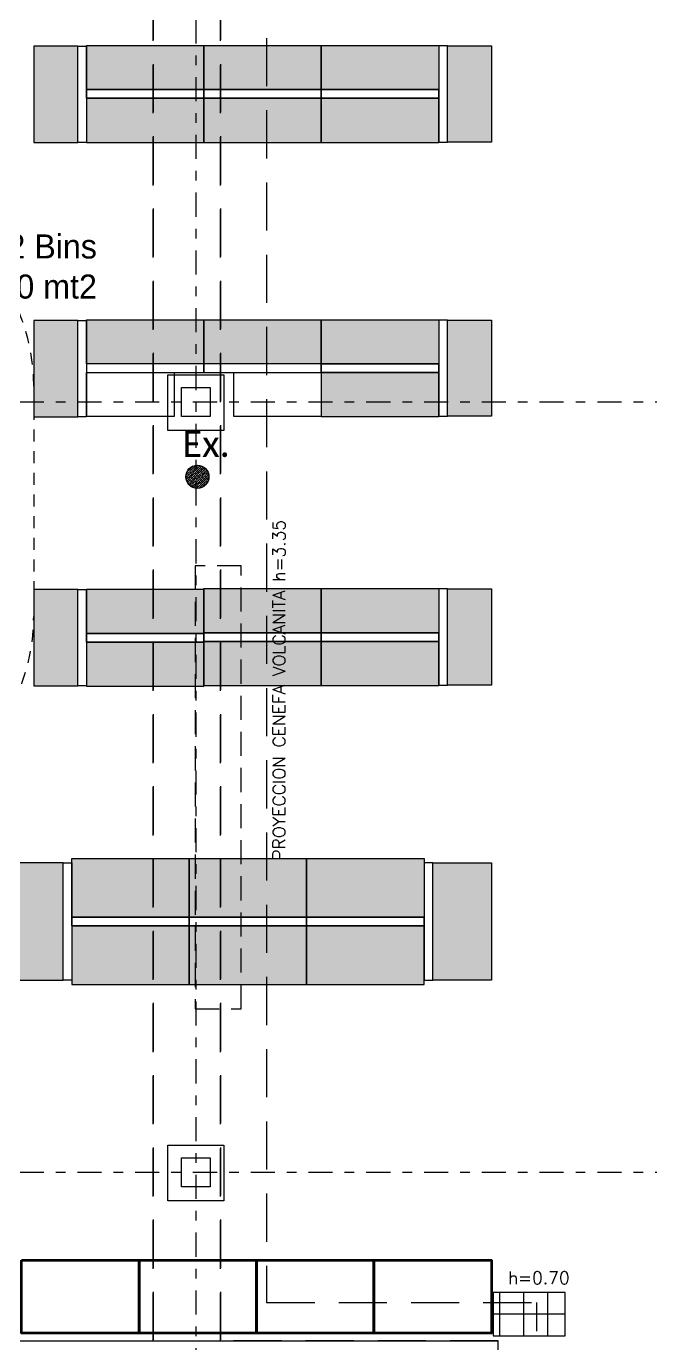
# Model space of a CAD drawing. Header units: millimetres. Extents: x 340 to 1003762, y 22 to 362022.
# Drawn here: x 378.39 to 384.87, y 48.57 to 62.25 of the extents above; entities that cross this region are included whole.
import ezdxf
from ezdxf.enums import TextEntityAlignment as Align
from ezdxf.xclip import XClip

# ---------------------------------------------------------------- set-up
doc = ezdxf.new("R2010")
doc.units = ezdxf.units.MM
doc.header["$XCLIPFRAME"] = 0
for name, pattern in [('LSBB_P_002 - PLANTA 1° NIVEL SALA DE VENTAS$0$CENTER2', [1.125, 0.75, -0.125, 0.125, -0.125]), ('LSBB_P_002 - PLANTA 1° NIVEL SALA DE VENTAS$0$DASHDOT2', [0.5, 0.25, -0.125, 0, -0.125]), ('LSBB_P_002 - PLANTA 1° NIVEL SALA DE VENTAS$0$HIDDEN', [0.375, 0.25, -0.125]), ('LSBB_P_002 - PLANTA 1° NIVEL SALA DE VENTAS$0$HIDDEN2', [0.1875, 0.125, -0.0625])]:
    doc.linetypes.add(name, pattern=pattern)
for name, color, linetype in [('LSBB_P_002 - PLANTA 1° NIVEL SALA DE VENTAS$0$A-GONDOLAS', 1, 'Continuous'), ('LSBB_P_002 - PLANTA 1° NIVEL SALA DE VENTAS$0$A-LAYOUT', 7, 'Continuous'), ('LSBB_P_002 - PLANTA 1° NIVEL SALA DE VENTAS$0$A-PROYECCIONES', 6, 'LSBB_P_002 - PLANTA 1° NIVEL SALA DE VENTAS$0$HIDDEN'), ('LSBB_P_002 - PLANTA 1° NIVEL SALA DE VENTAS$0$A-SALA-HATCH-ELECTRO', 154, 'Continuous'), ('LSBB_P_002 - PLANTA 1° NIVEL SALA DE VENTAS$0$A-TEXTO SV', 2, 'LSBB_P_002 - PLANTA 1° NIVEL SALA DE VENTAS$0$DASHDOT2'), ('LSBB_P_002 - PLANTA 1° NIVEL SALA DE VENTAS$0$CENEFA', 6, 'LSBB_P_002 - PLANTA 1° NIVEL SALA DE VENTAS$0$HIDDEN'), ('LSBB_P_002 - PLANTA 1° NIVEL SALA DE VENTAS$0$EJES', 8, 'LSBB_P_002 - PLANTA 1° NIVEL SALA DE VENTAS$0$DASHDOT2'), ('LSBB_P_002 - PLANTA 1° NIVEL SALA DE VENTAS$0$ESTRUCTURA', 5, 'Continuous'), ('LSBB_P_002 - PLANTA 1° NIVEL SALA DE VENTAS$0$FARMACIA', 4, 'Continuous'), ('LSBB_P_002 - PLANTA 1° NIVEL SALA DE VENTAS$0$LETREROSEXTERIORES', 4, 'Continuous'), ('LSBB_P_002 - PLANTA 1° NIVEL SALA DE VENTAS$0$LINEA', 250, 'Continuous'), ('LSBB_P_002 - PLANTA 1° NIVEL SALA DE VENTAS$0$LINEAS050', 4, 'Continuous'), ('LSBB_P_002 - PLANTA 1° NIVEL SALA DE VENTAS$0$MUEBLE', 8, 'Continuous'), ('LSBB_P_002 - PLANTA 1° NIVEL SALA DE VENTAS$0$MUEBLES', 8, 'Continuous'), ('LSBB_P_002 - PLANTA 1° NIVEL SALA DE VENTAS$0$N- EXTINTOR O RH', 1, 'Continuous'), ('LSBB_P_002 - PLANTA 1° NIVEL SALA DE VENTAS$0$PROYECCIONES', 6, 'LSBB_P_002 - PLANTA 1° NIVEL SALA DE VENTAS$0$HIDDEN'), ('LSBB_P_002 - PLANTA 1° NIVEL SALA DE VENTAS$0$PUERTAS', 2, 'Continuous'), ('LSBB_P_002 - PLANTA 1° NIVEL SALA DE VENTAS$0$TABIQUE', 3, 'Continuous'), ('LSBB_P_002 - PLANTA 1° NIVEL SALA DE VENTAS$0$TEXTO LAYOUT', 2, 'Continuous'), ('LSBB_P_002 - PLANTA 1° NIVEL SALA DE VENTAS$0$TEXTOS', 7, 'Continuous'), ('LSBB_P_002 - PLANTA 1° NIVEL SALA DE VENTAS$0$VENT', 5, 'Continuous'), ('LSBB_P_002 - PLANTA 1° NIVEL SALA DE VENTAS$0$ZOCALOS-HORM', 8, 'Continuous'), ('XREF', 7, 'Continuous')]:
    doc.layers.add(name, color=color, linetype=linetype)
doc.styles.add('LSBB_P_002 - PLANTA 1° NIVEL SALA DE VENTAS$0$R020', font='ROMANS.SHX', dxfattribs={"width": 0.8})
doc.styles.add('LSBB_P_002 - PLANTA 1° NIVEL SALA DE VENTAS$0$REF-LAYOUT N+0.00 E 03$0$REF-LAYOUT N+0.00 E 02$0$Walmart_CENTURY GOTHIC', font='GOTHIC.TTF')
doc.styles.add('LSBB_P_002 - PLANTA 1° NIVEL SALA DE VENTAS$0$REF-LAYOUT-19$0$REF-LAYOUT-13$0$ROMANS', font='romans', dxfattribs={"height": 52})
doc.styles.add('LSBB_P_002 - PLANTA 1° NIVEL SALA DE VENTAS$0$ROMANS', font='romans')
doc.styles.add('LSBB_P_002 - PLANTA 1° NIVEL SALA DE VENTAS$0$STANDARD', font='txt')

# ---------------------------------------------------------------- blocks, each defined once
blk = doc.blocks.new('LSBB_P_002 - PLANTA 1° NIVEL SALA DE VENTAS$0$Fasa Propuesta')
at = {"color": 4}
blk.add_line((-9.799, -4.823), (-7.812, -4.823), dxfattribs=at)
at = {"color": 2}
for p, q in [((-3.05, -5.15), (-3.05, -5.45)), ((-3.03, -5.15), (-3.03, -5.45))]:
    blk.add_line(p, q, dxfattribs=at)
at = {"color": 4}
blk.add_lwpolyline([(-9.685, -4.711), (-9.799, -4.823), (-9.687, -4.937)], dxfattribs=at)
at = {"color": 2}
for points in [[(-5.208, -5.171), (-3.064, -5.171), (-3.064, -5.228), (-5.208, -5.228)], [(-5.208, -5.235), (-3.064, -5.235), (-3.064, -5.291), (-5.208, -5.291)], [(-5.208, -5.298), (-3.064, -5.298), (-3.064, -5.354), (-5.208, -5.354)]]:
    blk.add_lwpolyline(points, close=True, dxfattribs=at)
at = {"layer": 'LSBB_P_002 - PLANTA 1° NIVEL SALA DE VENTAS$0$CENEFA', "linetype": 'LSBB_P_002 - PLANTA 1° NIVEL SALA DE VENTAS$0$HIDDEN', "ltscale": 0.5}
blk.add_line((-2.879, -4.047), (-2.879, -5.05), dxfattribs=at)
at = {"layer": 'LSBB_P_002 - PLANTA 1° NIVEL SALA DE VENTAS$0$FARMACIA', "color": 8, "linetype": 'LSBB_P_002 - PLANTA 1° NIVEL SALA DE VENTAS$0$HIDDEN', "ltscale": 0.3}
for p, q in [((-1.158, -2.4), (-1.158, -3.309)), ((-0.158, -2.4), (-1.158, -2.4)), ((-0.158, -2.4), (-0.158, -3.617)), ((-0.158, -2.65), (-1.158, -2.65)), ((-0.158, -2.9), (-1.158, -2.9)), ((-0.158, -3.15), (-1.158, -3.15)), ((-1.098, -3.4), (-1.158, -3.4)), ((-0.158, -3.4), (-0.863, -3.4))]:
    blk.add_line(p, q, dxfattribs=at)
at = {"layer": 'LSBB_P_002 - PLANTA 1° NIVEL SALA DE VENTAS$0$FARMACIA', "linetype": 'Continuous'}
for p, q in [((-2.258, -3.15), (-1.258, -3.15)), ((-2.258, -5.05), (-2.258, -3.15)), ((-1.258, -3.15), (-1.258, -4.15)), ((-2.258, -3.4), (-1.258, -3.4)), ((-1.158, -3.382), (-1.158, -4.15)), ((-2.258, -3.65), (-1.258, -3.65)), ((-0.287, -3.65), (-1.158, -3.65)), ((-0.158, -3.69), (-0.158, -5.05)), ((-2.258, -3.9), (-1.258, -3.9)), ((-0.158, -3.9), (-1.158, -3.9)), ((-2.258, -4.15), (-1.206, -4.15)), ((-0.158, -4.15), (-1.206, -4.15)), ((-0.158, -5.05), (-2.258, -5.05))]:
    blk.add_line(p, q, dxfattribs=at)
for points in [[(-1.758, -3.15), (-1.758, -4.623), (-0.665, -4.623), (-0.665, -3.986)], [(-1.246, -3.282), (-0.043, -3.653)], [(-1.241, -3.356), (-0.057, -3.721)], [(-0.665, -3.986), (-0.912, -4.111)], [(-0.665, -3.986), (-0.415, -4.111)], [(-1.206, -4.15), (-2.258, -5.05)], [(-1.206, -4.15), (-0.158, -5.05)], [(-1.206, -4.15), (-1.206, -5.05)]]:
    blk.add_lwpolyline(points, dxfattribs=at)
at = {"layer": 'LSBB_P_002 - PLANTA 1° NIVEL SALA DE VENTAS$0$LETREROSEXTERIORES', "color": 8, "linetype": 'LSBB_P_002 - PLANTA 1° NIVEL SALA DE VENTAS$0$HIDDEN2', "ltscale": 0.4}
for p, q in [((-12.92, -1.853), (-13.12, -1.853)), ((-13.12, -1.853), (-13.12, -5.75)), ((-3.03, -5.45), (-2.79, -5.45)), ((-12.92, -5.55), (-13.12, -5.75)), ((-5.25, -5.55), (-5.25, -5.75)), ((-2.72, -5.55), (-3.03, -5.55)), ((-5.25, -5.75), (-13.12, -5.75))]:
    blk.add_line(p, q, dxfattribs=at)
at = {"layer": 'LSBB_P_002 - PLANTA 1° NIVEL SALA DE VENTAS$0$LINEA'}
for p, q in [((-4.855, -0.25), (-4.855, 0)), ((-5.15, -3.15), (-5.15, -2.25)), ((-5.25, -3.15), (-5.15, -3.15)), ((-2.529, -3.15), (-3.529, -3.15)), ((-3.529, -3.15), (-3.529, -3.45)), ((-4.4, -3.45), (-5.15, -3.45))]:
    blk.add_line(p, q, dxfattribs=at)
blk.add_arc((-5.129, -3.525), 0.729, 273.1402, 1.9642, dxfattribs=at)
at = {"layer": 'LSBB_P_002 - PLANTA 1° NIVEL SALA DE VENTAS$0$MUEBLE', "color": 4}
for p, q in [((-6.529, 0), (-12.529, 0)), ((-12.529, -0.25), (-12.529, 0)), ((-12.529, -1.15), (-12.529, 0)), ((-5.449, 0), (-6.529, 0))]:
    blk.add_line(p, q, dxfattribs=at)
at = {"layer": 'LSBB_P_002 - PLANTA 1° NIVEL SALA DE VENTAS$0$MUEBLE', "color": 4, "linetype": 'LSBB_P_002 - PLANTA 1° NIVEL SALA DE VENTAS$0$HIDDEN', "ltscale": 0.5}
blk.add_line((-5.555, 0), (-4.855, 0), dxfattribs=at)
at = {"layer": 'LSBB_P_002 - PLANTA 1° NIVEL SALA DE VENTAS$0$MUEBLES', "color": 4}
for p, q in [((-1.529, -0.4), (-0.4, -0.4)), ((-1.529, -0.4), (-1.529, -2.15)), ((-0.4, -3.543), (-0.4, -0.4)), ((-1.929, -2.15), (-1.529, -2.15))]:
    blk.add_line(p, q, dxfattribs=at)
at = {"layer": 'LSBB_P_002 - PLANTA 1° NIVEL SALA DE VENTAS$0$PROYECCIONES', "color": 6, "linetype": 'LSBB_P_002 - PLANTA 1° NIVEL SALA DE VENTAS$0$HIDDEN2', "ltscale": 0.4}
for p, q in [((-12.92, -1.85), (-12.92, -5.55)), ((-12.92, -4.012), (-12.92, -1.85)), ((-12.821, -3.998), (-12.821, -1.85)), ((-5.25, -5.15), (-11.52, -5.15)), ((-5.25, -5.55), (-12.92, -5.55))]:
    blk.add_line(p, q, dxfattribs=at)
at = {"layer": 'LSBB_P_002 - PLANTA 1° NIVEL SALA DE VENTAS$0$PROYECCIONES', "linetype": 'LSBB_P_002 - PLANTA 1° NIVEL SALA DE VENTAS$0$HIDDEN2', "ltscale": 0.4}
for p, q in [((-11.543, -5.171), (-9.425, -5.171)), ((-9.425, -5.171), (-9.425, -5.228)), ((-9.425, -5.228), (-11.543, -5.228)), ((-9.475, -5.23), (-7.325, -5.23)), ((-9.475, -5.287), (-9.475, -5.23)), ((-7.325, -5.287), (-9.475, -5.287)), ((-7.375, -5.29), (-5.225, -5.29)), ((-7.375, -5.347), (-7.375, -5.29)), ((-7.325, -5.23), (-7.325, -5.287)), ((-5.225, -5.29), (-5.225, -5.347)), ((-5.225, -5.347), (-7.375, -5.347))]:
    blk.add_line(p, q, dxfattribs=at)
at = {"layer": 'LSBB_P_002 - PLANTA 1° NIVEL SALA DE VENTAS$0$PROYECCIONES', "linetype": 'LSBB_P_002 - PLANTA 1° NIVEL SALA DE VENTAS$0$CENTER2', "ltscale": 5}
blk.add_line((-3.13, -5.2), (-11.52, -5.2), dxfattribs=at)
at = {"layer": 'LSBB_P_002 - PLANTA 1° NIVEL SALA DE VENTAS$0$PROYECCIONES', "color": 6, "linetype": 'LSBB_P_002 - PLANTA 1° NIVEL SALA DE VENTAS$0$HIDDEN2', "ltscale": 0.4}
for radius, start, end in [(1.32, 183.6517, 267.7788), (1.22, 183.1306, 267.7077)]:
    blk.add_arc((-11.603, -3.93), radius, start, end, dxfattribs=at)
at = {"layer": 'LSBB_P_002 - PLANTA 1° NIVEL SALA DE VENTAS$0$PUERTAS', "color": 2}
for points in [[(-3.282, -0.872), (-3.282, -1.467), (-3.242, -1.467), (-3.242, -0.872)], [(-3.076, -0.872), (-3.076, -1.467), (-3.116, -1.467), (-3.116, -0.872)], [(-5.089, -4.253), (-5.089, -3.525), (-5.129, -3.525), (-5.129, -4.253)]]:
    blk.add_lwpolyline(points, close=True, dxfattribs=at)
at = {"layer": 'LSBB_P_002 - PLANTA 1° NIVEL SALA DE VENTAS$0$PUERTAS'}
for points in [[(-5.213, -2.3), (-6.113, -2.3), (-6.113, -2.25), (-5.213, -2.25), (-5.213, -2.3)], [(-2.419, -2.3), (-1.519, -2.3), (-1.519, -2.25), (-2.419, -2.25), (-2.419, -2.3)]]:
    blk.add_lwpolyline(points, dxfattribs=at)
at = {"layer": 'LSBB_P_002 - PLANTA 1° NIVEL SALA DE VENTAS$0$PUERTAS', "color": 9}
for centre, start, end in [((-3.272, -1.423), 88.9588, 182.0029), ((-3.086, -1.423), 357.9971, 91.0412)]:
    blk.add_arc(centre, 0.55, start, end, dxfattribs=at)
at = {"layer": 'LSBB_P_002 - PLANTA 1° NIVEL SALA DE VENTAS$0$PUERTAS', "color": 4, "linetype": 'LSBB_P_002 - PLANTA 1° NIVEL SALA DE VENTAS$0$HIDDEN'}
for centre, start, end in [((-5.213, -2.25), 180.0027, 270.6557), ((-2.419, -2.25), 269.3443, 359.9973)]:
    blk.add_arc(centre, 0.9, start, end, dxfattribs=at)
at = {"layer": 'LSBB_P_002 - PLANTA 1° NIVEL SALA DE VENTAS$0$TABIQUE'}
for p, q in [((-12.92, -0.976), (-12.92, 1.67)), ((-12.82, -0.976), (-12.82, 1.67)), ((-12.82, 0), (0, 0)), ((-4.429, -2.15), (-4.429, 0)), ((-4.329, 0), (-3.269, 0)), ((-4.329, 0), (-4.329, -1.4)), ((-3.229, 0), (-3.229, -2.25)), ((-3.129, 0), (-2.069, 0)), ((-3.129, 0), (-3.129, -2.25)), ((-2.029, 0), (-2.029, -1.4)), ((0, -5.05), (0, 0)), ((-1.929, 0), (-1.929, -2.25)), ((-12.92, -1.85), (-12.92, -0.976)), ((-12.82, -1.15), (-12.82, -0.976)), ((-12.529, -1.15), (-12.82, -1.15)), ((-12.52, -1.85), (-12.529, -1.15)), ((-12.62, -1.25), (-12.82, -1.25)), ((-12.82, -1.75), (-12.82, -1.25)), ((-12.62, -1.75), (-12.62, -1.25)), ((-4.329, -1.4), (-3.829, -1.4)), ((-4.329, -1.5), (-3.829, -1.5)), ((-4.329, -1.5), (-4.329, -2.15)), ((-3.829, -1.4), (-3.829, -1.5)), ((-3.229, -1.5), (-3.129, -1.5)), ((-2.529, -1.4), (-2.029, -1.4)), ((-2.529, -1.4), (-2.529, -1.5)), ((-2.529, -1.5), (-2.029, -1.5)), ((-2.029, -1.5), (-2.029, -2.15)), ((-12.62, -1.75), (-12.82, -1.75)), ((-6.229, -2.25), (-6.229, -1.697)), ((-6.129, -1.697), (-6.229, -1.697)), ((-6.129, -2.15), (-6.129, -1.697)), ((-12.52, -1.85), (-12.92, -1.85)), ((-12.89, -1.9), (-12.89, -1.85)), ((-12.851, -1.9), (-12.89, -1.9)), ((-12.851, -1.9), (-12.851, -1.85)), ((-6.129, -2.15), (-4.429, -2.15)), ((-4.329, -2.15), (-3.829, -2.15)), ((-3.829, -2.15), (-3.829, -2.25)), ((-2.529, -2.15), (-2.029, -2.15)), ((-2.529, -2.15), (-2.529, -2.25)), ((-6.229, -2.25), (-4.329, -2.25)), ((-4.329, -2.25), (-3.829, -2.25)), ((-3.229, -2.25), (-3.129, -2.25)), ((-2.529, -2.25), (-1.929, -2.25)), ((-5.25, -4.7), (-5.25, -3.15)), ((-5.15, -4.7), (-5.15, -3.15)), ((-2.529, -3.15), (-2.529, -3.45)), ((-2.429, -3.15), (-2.529, -3.15)), ((-2.429, -3.15), (-2.429, -5.05)), ((-4.4, -3.55), (-4.4, -3.45)), ((-4.4, -3.45), (-2.529, -3.45)), ((-4.4, -3.55), (-2.529, -3.55)), ((-2.529, -3.55), (-2.529, -5.05)), ((-5.15, -4.7), (-5.25, -4.7)), ((-5.25, -4.7), (-5.25, -5.05)), ((-5.15, -4.7), (-5.15, -5.05)), ((-5.25, -5.05), (-5.25, -5.15)), ((-3.13, -5.05), (-5.15, -5.05)), ((-3.13, -5.05), (0, -5.05)), ((-2.69, -5.55), (-2.69, -5.05)), ((-11.653, -5.15), (-11.653, -5.25)), ((-11.653, -5.15), (-11.553, -5.15)), ((-11.553, -5.15), (-11.553, -5.25)), ((-3.03, -5.15), (-5.25, -5.15)), ((-2.59, -5.11), (0.007, -5.11)), ((-2.59, -5.55), (-2.59, -5.11)), ((-11.653, -5.25), (-11.553, -5.25)), ((-3.03, -5.45), (-5.25, -5.45)), ((-5.25, -5.45), (-5.25, -5.55)), ((-3.03, -5.45), (-3.03, -5.55)), ((-3.03, -5.55), (-5.25, -5.55)), ((-2.69, -5.55), (-2.59, -5.55))]:
    blk.add_line(p, q, dxfattribs=at)
at = {"layer": 'LSBB_P_002 - PLANTA 1° NIVEL SALA DE VENTAS$0$VENT', "color": 8}
for p, q in [((-12.938, -1.861), (-13.02, -1.909)), ((-13.02, -4.016), (-13.02, -1.909)), ((-12.933, -1.886), (-12.99, -1.92)), ((-12.89, -4.012), (-12.89, -1.9)), ((-12.875, -4.012), (-12.875, -1.9)), ((-12.865, -4.012), (-12.865, -1.9)), ((-12.851, -3.998), (-12.851, -1.9)), ((-12.808, -1.886), (-12.751, -1.92)), ((-12.802, -1.861), (-12.721, -1.909)), ((-12.721, -3.998), (-12.721, -1.909)), ((-12.99, -4.015), (-12.99, -1.92)), ((-12.751, -3.998), (-12.751, -1.92)), ((-11.64, -5.128), (-11.688, -5.047)), ((-11.666, -5.133), (-11.7, -5.076)), ((-11.668, -5.258), (-11.72, -5.315)), ((-11.649, -5.275), (-11.714, -5.346))]:
    blk.add_line(p, q, dxfattribs=at)
for centre, radius, start, end in [((-12.936, -1.874), 0.0131, 284.5829, 99.5163), ((-12.805, -1.874), 0.0131, 80.4837, 255.4171), ((-11.603, -3.93), 1.42, 183.4805, 265.5075), ((-11.603, -3.93), 1.39, 183.5178, 265.169), ((-11.603, -3.93), 1.29, 183.6517, 267.7788), ((-11.603, -3.93), 1.275, 183.6947, 267.76), ((-11.603, -3.93), 1.265, 183.7239, 267.7511), ((-11.603, -3.93), 1.25, 183.1306, 267.7077), ((-11.603, -3.93), 1.15, 183.1306, 265.1549), ((-11.603, -3.93), 1.12, 183.1306, 265.6309), ((-11.653, -5.13), 0.0131, 194.5829, 9.5163), ((-11.659, -5.266), 0.0125, 317.3711, 137.3711)]:
    blk.add_arc(centre, radius, start, end, dxfattribs=at)
at = {"color": 4, "style": 'LSBB_P_002 - PLANTA 1° NIVEL SALA DE VENTAS$0$R020', "width": 0.8}
blk.add_text('puerta corredera colgante', height=0.1, rotation=0.0042, dxfattribs=at).set_placement((-9.521, -4.721))
at = {"layer": 'LSBB_P_002 - PLANTA 1° NIVEL SALA DE VENTAS$0$FARMACIA', "linetype": 'Continuous', "style": 'LSBB_P_002 - PLANTA 1° NIVEL SALA DE VENTAS$0$R020', "width": 0.75}
for s, p in [('1', (-2.171, -3.327)), ('2', (-2.171, -3.577)), ('3', (-2.171, -3.827)), ('10', (-0.303, -3.817)), ('4', (-2.171, -4.077)), ('9', (-0.303, -4.064)), ('5', (-2.171, -4.327)), ('8', (-0.303, -4.313)), ('6', (-1.344, -4.444)), ('7', (-1.129, -4.444))]:
    blk.add_text(s, height=0.09, dxfattribs=at).set_placement(p)
at = {"layer": 'LSBB_P_002 - PLANTA 1° NIVEL SALA DE VENTAS$0$LINEAS050', "color": 4, "style": 'LSBB_P_002 - PLANTA 1° NIVEL SALA DE VENTAS$0$R020', "width": 0.8}
for s, p in [('BAÑO 1', (-4.148, -0.722)), ('BAÑO 2', (-3.066, -0.722))]:
    blk.add_text(s, height=0.15, rotation=359.9958, dxfattribs=at).set_placement(p)
at = {"layer": 'LSBB_P_002 - PLANTA 1° NIVEL SALA DE VENTAS$0$TEXTOS', "color": 3, "linetype": 'Continuous', "style": 'LSBB_P_002 - PLANTA 1° NIVEL SALA DE VENTAS$0$ROMANS'}
blk.add_text('BODEGA', height=0.15, dxfattribs=at).set_placement((-1.395, -1.617))
at = {"layer": 'LSBB_P_002 - PLANTA 1° NIVEL SALA DE VENTAS$0$TEXTOS', "color": 4, "linetype": 'Continuous', "style": 'LSBB_P_002 - PLANTA 1° NIVEL SALA DE VENTAS$0$ROMANS'}
blk.add_text('TDA', height=0.1125, rotation=180, dxfattribs=at).set_placement((-2.86, -3.233))
blk = doc.blocks.new('LSBB_P_002 - PLANTA 1° NIVEL SALA DE VENTAS$0$REF-LAYOUT N+0.00 E 03$0$REF-LAYOUT N+0.00 E 02$0$G. 122x45.72')
at = {"ltscale": 3}
blk.add_hatch(color=0, dxfattribs=at).paths.add_polyline_path([(0, -45.72), (122, -45.72), (122, 0), (0, 0)])
at = {"layer": 'LSBB_P_002 - PLANTA 1° NIVEL SALA DE VENTAS$0$A-GONDOLAS', "ltscale": 3}
for points in [[(0, 9), (122, 9), (122, 0), (0, 0), (0, 9)], [(0, -45.72), (122, -45.72), (122, 0), (0, 0), (0, -45.72)]]:
    blk.add_lwpolyline(points, dxfattribs=at)
blk = doc.blocks.new('LSBB_P_002 - PLANTA 1° NIVEL SALA DE VENTAS$0$REF-LAYOUT N+0.00 E 03$0$REF-LAYOUT N+0.00 E 02$0$G. 122x61')
h = blk.add_hatch(color=256)
h.dxf.hatch_style = 1
h.paths.add_polyline_path([(0, 0), (0, -61), (122, -61), (122, 0)])
at = {"layer": 'LSBB_P_002 - PLANTA 1° NIVEL SALA DE VENTAS$0$A-GONDOLAS'}
for points in [[(0, 0), (0, 9), (122, 9), (122, 0)], [(0, 0), (0, -61), (122, -61), (122, 0)]]:
    blk.add_lwpolyline(points, close=True, dxfattribs=at)
blk = doc.blocks.new('LSBB_P_002 - PLANTA 1° NIVEL SALA DE VENTAS$0$REF-LAYOUT N+0.00 E 03$0$REF-LAYOUT N+0.00 E 02$0$G. 100x45.72')
at = {"ltscale": 3}
blk.add_hatch(color=0, dxfattribs=at).paths.add_polyline_path([(0, 0), (0, -45.7), (100, -45.7), (100, 0)])
at = {"layer": 'LSBB_P_002 - PLANTA 1° NIVEL SALA DE VENTAS$0$A-GONDOLAS', "ltscale": 3}
for points in [[(100, 9), (0, 9), (0, 0), (100, 0), (100, 9)], [(100, -45.7), (0, -45.7), (0, 0), (100, 0), (100, -45.7)]]:
    blk.add_lwpolyline(points, dxfattribs=at)
blk = doc.blocks.new('LSBB_P_002 - PLANTA 1° NIVEL SALA DE VENTAS$0$SVLY')
at = {"layer": 'LSBB_P_002 - PLANTA 1° NIVEL SALA DE VENTAS$0$A-GONDOLAS'}
h = blk.add_hatch(dxfattribs=at)
h.set_pattern_fill('ANSI37', color=256, scale=2, angle=-45)
h.set_pattern_definition([(360, (724.8055, 1072.62763), (1e-16, 0.25), []), (90, (724.8055, 1072.62763), (-0.25, 1e-16), [])])
h.paths.add_polyline_path([(999.276, 263.918), (998.526, 263.918), (998.526, 263.468), (999.276, 263.468)])
for points in [[(994.302, 273.473), (995.212, 273.473), (995.212, 273.016), (994.302, 273.016)], [(995.832, 273.473), (996.742, 273.473), (996.742, 273.016), (995.832, 273.016)], [(999.276, 263.918), (998.526, 263.918), (998.526, 263.468), (999.276, 263.468)]]:
    blk.add_lwpolyline(points, close=True, dxfattribs=at)
at = {"layer": 'LSBB_P_002 - PLANTA 1° NIVEL SALA DE VENTAS$0$A-GONDOLAS', "lineweight": 70}
for points in [[(993.629, 264.256), (994.849, 264.256), (994.849, 263.496), (993.629, 263.496)], [(994.849, 264.256), (996.069, 264.256), (996.069, 263.496), (994.849, 263.496)], [(996.069, 264.256), (997.289, 264.256), (997.289, 263.496), (996.069, 263.496)], [(997.289, 264.256), (998.509, 264.256), (998.509, 263.496), (997.289, 263.496)]]:
    blk.add_lwpolyline(points, close=True, dxfattribs=at)
at = {"layer": 'LSBB_P_002 - PLANTA 1° NIVEL SALA DE VENTAS$0$A-PROYECCIONES', "ltscale": 0.5}
blk.add_lwpolyline([(993.755, 270.94, -0.414214), (991.725, 268.91), (989.815, 268.91, -0.414214), (987.785, 270.94), (987.785, 273.33, -0.414212), (989.815, 275.36), (991.725, 275.36, -0.414215), (993.755, 273.33)], format="xyb", close=True, dxfattribs=at)
at = {"layer": 'LSBB_P_002 - PLANTA 1° NIVEL SALA DE VENTAS$0$CENEFA', "color": 7, "ltscale": 2}
blk.add_lwpolyline([(977.853, 296.926), (978.221, 293.099), (980.135, 273.214), (985.609, 273.214), (985.609, 263.416), (994.994, 263.416), (994.994, 296.926), (977.853, 296.926), (977.853, 296.926)], dxfattribs=at)
at = {"layer": 'LSBB_P_002 - PLANTA 1° NIVEL SALA DE VENTAS$0$ESTRUCTURA'}
for points in [[(995.589, 273.316), (995.589, 273.016), (995.289, 273.016), (995.289, 273.316)], [(995.589, 265.316), (995.589, 265.016), (995.289, 265.016), (995.289, 265.316)], [(995.589, 265.316), (995.589, 265.016), (995.289, 265.016), (995.289, 265.316)], [(995.289, 265.316), (995.589, 265.316), (995.589, 265.016), (995.289, 265.016)]]:
    blk.add_lwpolyline(points, close=True, dxfattribs=at)
at = {"layer": 'LSBB_P_002 - PLANTA 1° NIVEL SALA DE VENTAS$0$A-SALA-HATCH-ELECTRO', "yscale": 0.01, "zscale": 0.01}
for name, p, xscale, rotation in [('LSBB_P_002 - PLANTA 1° NIVEL SALA DE VENTAS$0$REF-LAYOUT N+0.00 E 03$0$REF-LAYOUT N+0.00 E 02$0$G. 100x45.72', (994.212, 275.861), -0.01, 270), ('LSBB_P_002 - PLANTA 1° NIVEL SALA DE VENTAS$0$REF-LAYOUT N+0.00 E 03$0$REF-LAYOUT N+0.00 E 02$0$G. 122x45.72', (994.302, 276.41), -0.01, 180), ('LSBB_P_002 - PLANTA 1° NIVEL SALA DE VENTAS$0$REF-LAYOUT N+0.00 E 03$0$REF-LAYOUT N+0.00 E 02$0$G. 122x45.72', (995.522, 276.41), -0.01, 180), ('LSBB_P_002 - PLANTA 1° NIVEL SALA DE VENTAS$0$REF-LAYOUT N+0.00 E 03$0$REF-LAYOUT N+0.00 E 02$0$G. 122x45.72', (996.742, 276.41), -0.01, 180), ('LSBB_P_002 - PLANTA 1° NIVEL SALA DE VENTAS$0$REF-LAYOUT N+0.00 E 03$0$REF-LAYOUT N+0.00 E 02$0$G. 100x45.72', (998.052, 275.865), 0.01, 90), ('LSBB_P_002 - PLANTA 1° NIVEL SALA DE VENTAS$0$REF-LAYOUT N+0.00 E 03$0$REF-LAYOUT N+0.00 E 02$0$G. 100x45.72', (994.212, 273.014), -0.01, 270), ('LSBB_P_002 - PLANTA 1° NIVEL SALA DE VENTAS$0$REF-LAYOUT N+0.00 E 03$0$REF-LAYOUT N+0.00 E 02$0$G. 122x45.72', (994.302, 273.563), -0.01, 180), ('LSBB_P_002 - PLANTA 1° NIVEL SALA DE VENTAS$0$REF-LAYOUT N+0.00 E 03$0$REF-LAYOUT N+0.00 E 02$0$G. 122x45.72', (995.522, 273.563), -0.01, 180), ('LSBB_P_002 - PLANTA 1° NIVEL SALA DE VENTAS$0$REF-LAYOUT N+0.00 E 03$0$REF-LAYOUT N+0.00 E 02$0$G. 122x45.72', (996.742, 273.563), -0.01, 180), ('LSBB_P_002 - PLANTA 1° NIVEL SALA DE VENTAS$0$REF-LAYOUT N+0.00 E 03$0$REF-LAYOUT N+0.00 E 02$0$G. 100x45.72', (998.052, 273.018), 0.01, 90), ('LSBB_P_002 - PLANTA 1° NIVEL SALA DE VENTAS$0$REF-LAYOUT N+0.00 E 03$0$REF-LAYOUT N+0.00 E 02$0$G. 100x45.72', (994.212, 270.219), -0.01, 270), ('LSBB_P_002 - PLANTA 1° NIVEL SALA DE VENTAS$0$REF-LAYOUT N+0.00 E 03$0$REF-LAYOUT N+0.00 E 02$0$G. 122x45.72', (994.302, 270.764), -0.01, 180), ('LSBB_P_002 - PLANTA 1° NIVEL SALA DE VENTAS$0$REF-LAYOUT N+0.00 E 03$0$REF-LAYOUT N+0.00 E 02$0$G. 122x45.72', (995.522, 270.771), -0.01, 180), ('LSBB_P_002 - PLANTA 1° NIVEL SALA DE VENTAS$0$REF-LAYOUT N+0.00 E 03$0$REF-LAYOUT N+0.00 E 02$0$G. 122x45.72', (996.742, 270.771), -0.01, 180), ('LSBB_P_002 - PLANTA 1° NIVEL SALA DE VENTAS$0$REF-LAYOUT N+0.00 E 03$0$REF-LAYOUT N+0.00 E 02$0$G. 100x45.72', (998.052, 270.226), 0.01, 90), ('LSBB_P_002 - PLANTA 1° NIVEL SALA DE VENTAS$0$REF-LAYOUT N+0.00 E 03$0$REF-LAYOUT N+0.00 E 02$0$G. 122x61', (994.149, 267.816), -0.01, 180), ('LSBB_P_002 - PLANTA 1° NIVEL SALA DE VENTAS$0$REF-LAYOUT N+0.00 E 03$0$REF-LAYOUT N+0.00 E 02$0$G. 122x61', (995.369, 267.816), -0.01, 180), ('LSBB_P_002 - PLANTA 1° NIVEL SALA DE VENTAS$0$REF-LAYOUT N+0.00 E 03$0$REF-LAYOUT N+0.00 E 02$0$G. 122x61', (996.589, 267.816), -0.01, 180), ('LSBB_P_002 - PLANTA 1° NIVEL SALA DE VENTAS$0$REF-LAYOUT N+0.00 E 03$0$REF-LAYOUT N+0.00 E 02$0$G. 122x61', (994.059, 268.381), 0.01, 270), ('LSBB_P_002 - PLANTA 1° NIVEL SALA DE VENTAS$0$REF-LAYOUT N+0.00 E 03$0$REF-LAYOUT N+0.00 E 02$0$G. 122x61', (997.899, 268.381), -0.01, 90)]:
    blk.add_blockref(name, p, dxfattribs=dict(at, xscale=xscale, rotation=rotation))
at = {"layer": 'LSBB_P_002 - PLANTA 1° NIVEL SALA DE VENTAS$0$A-SALA-HATCH-ELECTRO', "xscale": 0.01, "yscale": 0.01, "zscale": 0.01}
for name, p in [('LSBB_P_002 - PLANTA 1° NIVEL SALA DE VENTAS$0$REF-LAYOUT N+0.00 E 03$0$REF-LAYOUT N+0.00 E 02$0$G. 122x45.72', (994.302, 276.32)), ('LSBB_P_002 - PLANTA 1° NIVEL SALA DE VENTAS$0$REF-LAYOUT N+0.00 E 03$0$REF-LAYOUT N+0.00 E 02$0$G. 122x45.72', (995.522, 276.32)), ('LSBB_P_002 - PLANTA 1° NIVEL SALA DE VENTAS$0$REF-LAYOUT N+0.00 E 03$0$REF-LAYOUT N+0.00 E 02$0$G. 122x45.72', (996.742, 276.32)), ('LSBB_P_002 - PLANTA 1° NIVEL SALA DE VENTAS$0$REF-LAYOUT N+0.00 E 03$0$REF-LAYOUT N+0.00 E 02$0$G. 122x45.72', (996.742, 273.473)), ('LSBB_P_002 - PLANTA 1° NIVEL SALA DE VENTAS$0$REF-LAYOUT N+0.00 E 03$0$REF-LAYOUT N+0.00 E 02$0$G. 122x45.72', (994.302, 270.674)), ('LSBB_P_002 - PLANTA 1° NIVEL SALA DE VENTAS$0$REF-LAYOUT N+0.00 E 03$0$REF-LAYOUT N+0.00 E 02$0$G. 122x45.72', (995.522, 270.681)), ('LSBB_P_002 - PLANTA 1° NIVEL SALA DE VENTAS$0$REF-LAYOUT N+0.00 E 03$0$REF-LAYOUT N+0.00 E 02$0$G. 122x45.72', (996.742, 270.681)), ('LSBB_P_002 - PLANTA 1° NIVEL SALA DE VENTAS$0$REF-LAYOUT N+0.00 E 03$0$REF-LAYOUT N+0.00 E 02$0$G. 122x61', (994.149, 267.726)), ('LSBB_P_002 - PLANTA 1° NIVEL SALA DE VENTAS$0$REF-LAYOUT N+0.00 E 03$0$REF-LAYOUT N+0.00 E 02$0$G. 122x61', (995.369, 267.726)), ('LSBB_P_002 - PLANTA 1° NIVEL SALA DE VENTAS$0$REF-LAYOUT N+0.00 E 03$0$REF-LAYOUT N+0.00 E 02$0$G. 122x61', (996.589, 267.726))]:
    blk.add_blockref(name, p, dxfattribs=at)
at = {"layer": 'LSBB_P_002 - PLANTA 1° NIVEL SALA DE VENTAS$0$A-TEXTO SV', "insert": (994.411, 274.907), "char_height": 0.25, "width": 7.54837, "attachment_point": 3, "style": 'LSBB_P_002 - PLANTA 1° NIVEL SALA DE VENTAS$0$REF-LAYOUT N+0.00 E 03$0$REF-LAYOUT N+0.00 E 02$0$Walmart_CENTURY GOTHIC'}
blk.add_mtext('ELECTRO  72 Mod. + 8 Cab. + 1 M.E. + 2 Bins\\P263,50 mt2', dxfattribs=at)
at = {"layer": 'LSBB_P_002 - PLANTA 1° NIVEL SALA DE VENTAS$0$TEXTO LAYOUT', "color": 2, "linetype": 'Continuous', "style": 'LSBB_P_002 - PLANTA 1° NIVEL SALA DE VENTAS$0$REF-LAYOUT-19$0$REF-LAYOUT-13$0$ROMANS'}
blk.add_text('PROYECCION CENEFA VOLCANITA h=3.35', height=0.13, rotation=90, dxfattribs=at).set_placement((996.368, 268.404))
at = {"layer": 'LSBB_P_002 - PLANTA 1° NIVEL SALA DE VENTAS$0$TEXTO LAYOUT', "linetype": 'Continuous', "style": 'LSBB_P_002 - PLANTA 1° NIVEL SALA DE VENTAS$0$REF-LAYOUT-19$0$REF-LAYOUT-13$0$ROMANS'}
blk.add_text('h=0.70', height=0.13, dxfattribs=at).set_placement((999.001, 264.007), align=Align.CENTER)
blk = doc.blocks.new('LSBB_P_002 - PLANTA 1° NIVEL SALA DE VENTAS$0$A$C733336A8')
at = {"layer": 'LSBB_P_002 - PLANTA 1° NIVEL SALA DE VENTAS$0$N- EXTINTOR O RH', "linetype": 'ByBlock'}
h = blk.add_hatch(dxfattribs=at)
h.set_pattern_fill('ANSI36,_I', color=256, scale=0.126, style=2)
h.set_pattern_definition([(45, (8652.443333, -21254.299438), (0.008352698853, 0.03062656246), [0.039375, -0.007875, 0, -0.007875])])
edge = h.paths.add_edge_path()
edge.add_arc((0.172, 0.12), 0.12, 0, 360)
at = {"layer": 'LSBB_P_002 - PLANTA 1° NIVEL SALA DE VENTAS$0$N- EXTINTOR O RH'}
blk.add_circle((0.172, 0.12), 0.12, dxfattribs=at)
at = {"layer": 'LSBB_P_002 - PLANTA 1° NIVEL SALA DE VENTAS$0$N- EXTINTOR O RH', "insert": (0.262, 0.46), "char_height": 0.27, "width": 6.00887, "attachment_point": 5, "style": 'LSBB_P_002 - PLANTA 1° NIVEL SALA DE VENTAS$0$STANDARD'}
blk.add_mtext('{\\fCalibri|b0|i0|c0|p34;Ex.}', dxfattribs=at)
blk = doc.blocks.new('LSBB_P_002 - PLANTA 1° NIVEL SALA DE VENTAS$0$EXTINTORES EXISTENTES')
at = {"layer": 'LSBB_P_002 - PLANTA 1° NIVEL SALA DE VENTAS$0$N- EXTINTOR O RH', "color": 20}
blk.add_blockref('LSBB_P_002 - PLANTA 1° NIVEL SALA DE VENTAS$0$A$C733336A8', (795.203, 272.267), dxfattribs=at)
blk = doc.blocks.new('LSBB_P_002 - PLANTA 1° NIVEL SALA DE VENTAS', base_point=(223.57, 14.22))
at = {"layer": 'LSBB_P_002 - PLANTA 1° NIVEL SALA DE VENTAS$0$A-GONDOLAS'}
h = blk.add_hatch(dxfattribs=at)
h.set_pattern_fill('ANSI37', color=256, scale=2, angle=-45)
h.set_pattern_definition([(360, (524.8055, 1072.62757), (1e-16, 0.25), []), (90, (524.8055, 1072.62757), (-0.25, 1e-16), [])])
h.paths.add_polyline_path([(799.276, 263.918), (798.526, 263.918), (798.526, 263.468), (799.276, 263.468)])
blk.add_lwpolyline([(799.276, 263.918), (798.526, 263.918), (798.526, 263.468), (799.276, 263.468)], close=True, dxfattribs=at)
at = {"layer": 'LSBB_P_002 - PLANTA 1° NIVEL SALA DE VENTAS$0$CENEFA', "color": 7, "ltscale": 2}
for p, q in [((794.994, 296.926), (794.994, 263.416)), ((794.994, 296.926), (794.994, 263.416)), ((795.694, 296.926), (795.694, 263.416)), ((795.694, 263.416), (795.694, 296.926)), ((796.174, 296.446), (796.174, 263.816)), ((796.174, 263.816), (798.979, 263.816)), ((798.979, 257.517), (798.979, 263.816)), ((794.994, 263.416), (795.694, 263.416))]:
    blk.add_line(p, q, dxfattribs=at)
at = {"layer": 'LSBB_P_002 - PLANTA 1° NIVEL SALA DE VENTAS$0$CENEFA', "color": 7}
for p, q in [((795.91, 271.466), (795.43, 271.466)), ((795.43, 271.466), (795.43, 266.866)), ((795.91, 271.466), (795.43, 271.466)), ((795.43, 271.466), (795.43, 266.866)), ((795.91, 266.866), (795.91, 271.466)), ((795.91, 266.866), (795.91, 271.466)), ((795.43, 266.866), (795.91, 266.866))]:
    blk.add_line(p, q, dxfattribs=at)
at = {"layer": 'LSBB_P_002 - PLANTA 1° NIVEL SALA DE VENTAS$0$CENEFA', "color": 7, "ltscale": 2}
blk.add_lwpolyline([(777.853, 296.926), (778.221, 293.099), (780.135, 273.214), (785.609, 273.214), (785.609, 263.416), (794.994, 263.416), (794.994, 296.926), (777.853, 296.926), (777.853, 296.926)], dxfattribs=at)
blk.add_lwpolyline([(795.614, 253.396), (795.614, 257.716), (795.839, 257.716), (795.839, 258.156), (798.427, 258.156), (798.427, 257.917), (798.579, 257.917), (798.579, 263.416), (795.694, 263.416), (795.694, 296.926), (872.829, 296.926), (872.829, 249.191), (859.149, 249.191), (859.149, 250.068), (855.802, 250.068), (855.802, 257.679), (849.185, 257.679), (849.185, 262.955), (848.659, 262.955), (848.659, 257.129), (855.289, 257.129), (855.289, 253.396)], close=True, dxfattribs=at)
at = {"layer": 'LSBB_P_002 - PLANTA 1° NIVEL SALA DE VENTAS$0$EJES'}
for p, q in [((795.439, 309.541), (795.439, 242.519)), ((877.859, 273.166), (769.057, 273.166)), ((877.859, 265.166), (769.057, 265.166))]:
    blk.add_line(p, q, dxfattribs=at)
at = {"layer": 'LSBB_P_002 - PLANTA 1° NIVEL SALA DE VENTAS$0$ESTRUCTURA'}
for points in [[(795.589, 273.316), (795.589, 273.016), (795.289, 273.016), (795.289, 273.316)], [(795.589, 265.316), (795.589, 265.016), (795.289, 265.016), (795.289, 265.316)], [(795.589, 265.316), (795.589, 265.016), (795.289, 265.016), (795.289, 265.316)], [(795.289, 265.316), (795.589, 265.316), (795.589, 265.016), (795.289, 265.016)]]:
    blk.add_lwpolyline(points, close=True, dxfattribs=at)
at = {"layer": 'LSBB_P_002 - PLANTA 1° NIVEL SALA DE VENTAS$0$TABIQUE'}
for p in [(785.609, 263.416), (798.579, 257.917)]:
    blk.add_line(p, (798.579, 263.416), dxfattribs=at)
at = {"layer": 'LSBB_P_002 - PLANTA 1° NIVEL SALA DE VENTAS$0$ZOCALOS-HORM'}
for points in [[(795.729, 272.87), (795.149, 272.87), (795.149, 273.45), (795.729, 273.45)], [(795.729, 264.87), (795.149, 264.87), (795.149, 265.45), (795.729, 265.45)]]:
    blk.add_lwpolyline(points, close=True, dxfattribs=at)
at = {"layer": 'LSBB_P_002 - PLANTA 1° NIVEL SALA DE VENTAS$0$A-LAYOUT', "color": 1}
blk.add_blockref('LSBB_P_002 - PLANTA 1° NIVEL SALA DE VENTAS$0$SVLY', (-200, 0), dxfattribs=at)
at = {"layer": 'LSBB_P_002 - PLANTA 1° NIVEL SALA DE VENTAS$0$FARMACIA'}
blk.add_blockref('LSBB_P_002 - PLANTA 1° NIVEL SALA DE VENTAS$0$Fasa Propuesta', (798.429, 263.266), dxfattribs=at)
at = {"layer": 'LSBB_P_002 - PLANTA 1° NIVEL SALA DE VENTAS$0$N- EXTINTOR O RH'}
blk.add_blockref('LSBB_P_002 - PLANTA 1° NIVEL SALA DE VENTAS$0$EXTINTORES EXISTENTES', (0.08, 0.003), dxfattribs=at)
at = {"layer": 'LSBB_P_002 - PLANTA 1° NIVEL SALA DE VENTAS$0$TEXTO LAYOUT', "linetype": 'Continuous', "style": 'LSBB_P_002 - PLANTA 1° NIVEL SALA DE VENTAS$0$REF-LAYOUT-19$0$REF-LAYOUT-13$0$ROMANS'}
blk.add_text('h=0.70', height=0.13, dxfattribs=at).set_placement((799.001, 264.007), align=Align.CENTER)

msp = doc.modelspace()

# ---------------------------------------------------------------- block references
at = {"layer": 'XREF'}
ref = msp.add_blockref('LSBB_P_002 - PLANTA 1° NIVEL SALA DE VENTAS', (-191.719, -200.6), dxfattribs=at)
XClip(ref).set_block_clipping_path([(755.454857474, 236.6800249606), (887.3150098981, 333.6713636781)])

doc.saveas('drawing.dxf')
